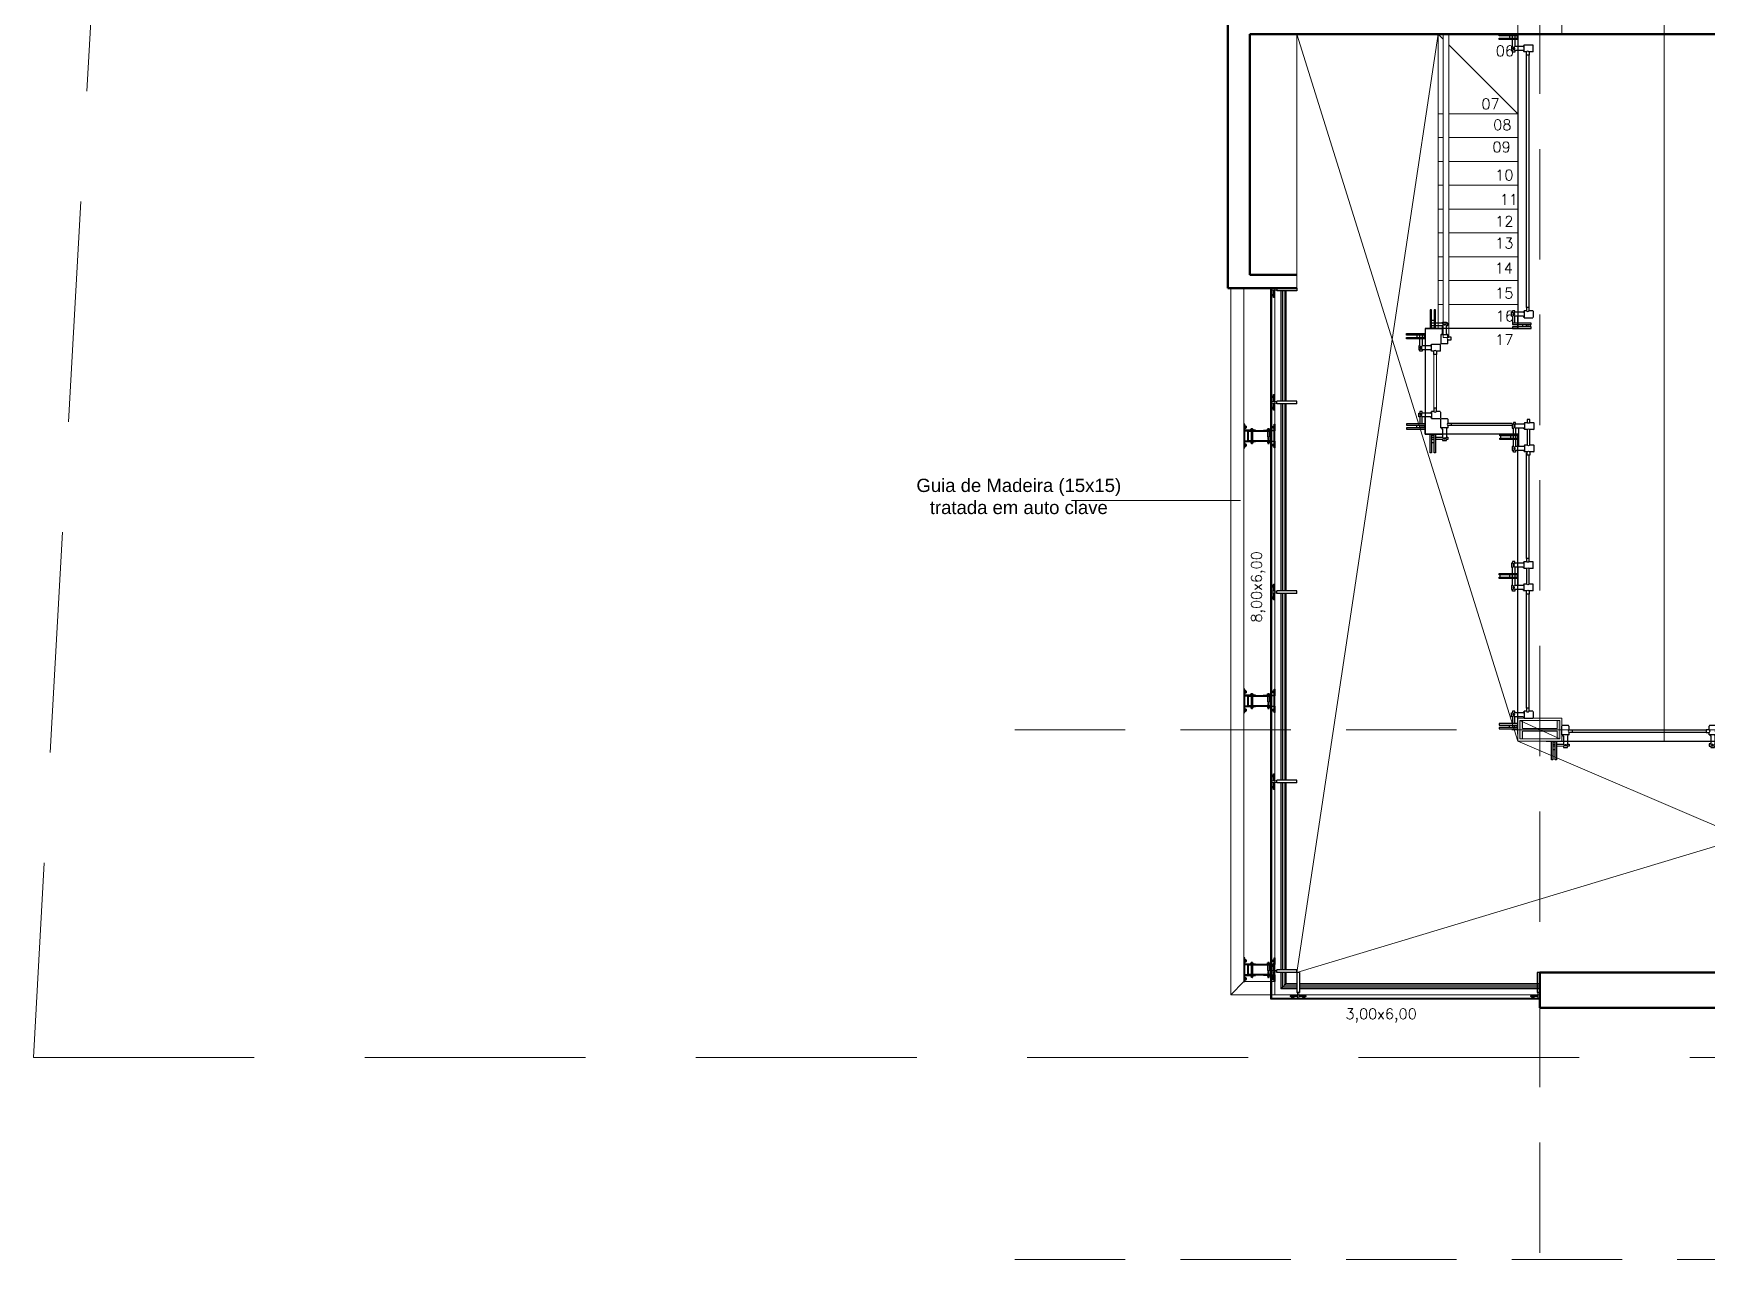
# Model space of a CAD drawing. Header units: millimetres. Extents: x 705 to 840, y 133 to 501.
# Drawn here: x 712.14 to 731.08, y 280.63 to 294.51 of the extents above; entities that cross this region are included whole.
import ezdxf

# ---------------------------------------------------------------- set-up
doc = ezdxf.new("R2010")
doc.units = ezdxf.units.MM
doc.header["$LTSCALE"] = 10
for name, pattern in [('ACAD_ISO03W100', [30, 12, -18]), ('BORDERX2', [3.5, 1, -0.5, 1, -0.5, 0, -0.5]), ('DASHED2', [0.375, 0.25, -0.125])]:
    doc.linetypes.add(name, pattern=pattern)
doc.layers.get('0').update_dxf_attribs({"color": 90})
for name, color, linetype in [('ACCESORIO', 90, 'Continuous'), ('EJE', 5, 'ACAD_ISO03W100'), ('ESCALERA', 90, 'Continuous'), ('VIDRO', 140, 'Continuous')]:
    doc.layers.add(name, color=color, linetype=linetype)
for name, color, linetype, lineweight in [('CINZA', 252, 'Continuous', 13), ('cinza 03', 252, 'Continuous', 13), ('COTA', 90, 'Continuous', 9), ('HACHT', 90, 'Continuous', 9), ('linha estutura', 252, 'Continuous', 13), ('PAREDES 2', 50, 'Continuous', 50), ('Pilares', 16, 'Continuous', 20), ('pn 02', 16, 'Continuous', 20), ('PN-01', 90, 'Continuous', 13), ('PN-03', 180, 'Continuous', 30), ('recuos', 16, 'Continuous', 20), ('texto', 16, 'Continuous', 20)]:
    doc.layers.add(name, color=color, linetype=linetype, lineweight=lineweight)
doc.styles.get("Standard").update_dxf_attribs({"font": 'simplex.shx'})

# ---------------------------------------------------------------- blocks, each defined once
blk = doc.blocks.new('peitoril1')
at = {"layer": 'EJE', "linetype": 'BORDERX2', "ltscale": 0.001}
for points in [[(0.017, -0.032), (-0.01, -0.032)], [(-0.01, -0.058), (0.017, -0.058)]]:
    blk.add_lwpolyline(points, dxfattribs=at)
for centre in [(-0.127, -0.046), (0.128, -0.046)]:
    blk.add_circle(centre, 0.00762, dxfattribs=at)
at = {"layer": 'ESCALERA'}
for p, q in [((-0.087, 0.129), (0.087, 0.129)), ((0.087, 0.098), (-0.087, 0.098))]:
    blk.add_line(p, q, dxfattribs=at)
for points in [[(-0.167, 0.129), (-0.202, 0.129), (-0.202, 0.098), (-0.167, 0.098)], [(-0.166, 0.17), (-0.16, 0.176)], [(-0.166, 0.17), (-0.166, 0.129)], [(-0.166, 0.099), (-0.166, 0.073), (-0.135, 0.073)], [(-0.166, 0.073), (-0.087, 0.073), (-0.087, 0.098)], [(-0.16, 0.176), (-0.135, 0.176)], [(-0.149, 0.059), (-0.149, -0.032)], [(-0.135, 0.176), (-0.093, 0.176)], [(-0.104, 0.059), (-0.104, -0.032)], [(0.104, 0), (-0.104, 0)], [(-0.093, 0.176), (-0.087, 0.17)], [(-0.087, 0.129), (-0.087, 0.17)], [(0.087, 0.17), (0.093, 0.176)], [(0.087, 0.17), (0.087, 0.129)], [(0.087, 0.073), (0.167, 0.073), (0.167, 0.098)], [(0.087, 0.098), (0.087, 0.073), (0.119, 0.073)], [(0.093, 0.176), (0.119, 0.176)], [(0.104, 0.059), (0.104, -0.032)], [(0.119, 0.176), (0.161, 0.176)], [(0.149, 0.059), (0.149, -0.032)], [(0.161, 0.176), (0.167, 0.17)], [(0.167, 0.129), (0.167, 0.17)], [(0.167, 0.129), (0.202, 0.129), (0.202, 0.098), (0.167, 0.098)], [(-0.149, -0.032), (-0.167, -0.032), (-0.167, -0.058), (-0.149, -0.058)], [(-0.104, -0.058), (-0.104, -0.071), (-0.149, -0.071), (-0.149, -0.058)], [(-0.026, -0.032), (-0.104, -0.032)], [(-0.104, -0.058), (-0.026, -0.058)], [(0.017, -0.008), (-0.01, -0.008)], [(0.017, -0.092), (-0.01, -0.092)], [(0.104, -0.032), (0.033, -0.032)], [(0.033, -0.058), (0.105, -0.058)], [(0.149, -0.058), (0.149, -0.071), (0.105, -0.071), (0.105, -0.058)], [(0.149, -0.032), (0.167, -0.032), (0.167, -0.058), (0.149, -0.058)], [(0.017, -0.202), (-0.01, -0.202)]]:
    blk.add_lwpolyline(points, dxfattribs=at)
for points in [[(-0.01, -0.21), (-0.01, 0), (-0.026, 0), (-0.026, -0.21)], [(0.033, -0.21), (0.033, 0), (0.017, 0), (0.017, -0.21)]]:
    blk.add_lwpolyline(points, close=True, dxfattribs=at)
for centre, radius, start, end in [((-0.177, 0.114), 0.0183, 303.7221, 56.3197), ((-0.172, 0.049), 0.0247, 22.7593, 77.2542), ((-0.081, 0.048), 0.0255, 102.7579, 156.0181), ((-0.077, 0.114), 0.0183, 123.6803, 236.2779), ((0.077, 0.114), 0.0183, 303.7221, 56.3197), ((0.082, 0.049), 0.0247, 22.7593, 77.2542), ((0.172, 0.048), 0.0255, 102.7579, 156.0181), ((0.177, 0.114), 0.0183, 123.6803, 236.2779), ((-0.155, -0.045), 0.0142, 296.1431, 64.1119), ((-0.098, -0.045), 0.0142, 115.274, 244.6765), ((0.098, -0.045), 0.0142, 296.1431, 64.1119), ((0.155, -0.045), 0.0142, 115.274, 244.6765)]:
    blk.add_arc(centre, radius, start, end, dxfattribs=at)
blk = doc.blocks.new('BLO253')
blk.add_lwpolyline([(39.6, 2, -0.4142136), (40.6, 1, 0.4142136), (41.6, 0), (91.5, 0, 0.4142136), (92.5, 1), (92.5, 4, 0.4142136), (91.5, 5), (49.6, 5, -0.4142136), (44.6, 10), (44.6, 89, 0.4142136), (43.6, 90), (41.6, 90, 0.4142136), (40.6, 89), (40.6, 6.5, -0.4142136), (39.1, 5), (-39.1, 5, -0.4142136), (-40.6, 6.5), (-40.6, 89, 0.4142136), (-41.6, 90), (-43.6, 90, 0.4142136), (-44.6, 89), (-44.6, 10, -0.4142136), (-49.6, 5), (-91.5, 5, 0.4142136), (-92.5, 4), (-92.5, 1, 0.4142136), (-91.5, 0), (-41.6, 0, 0.4142136), (-40.6, 1, -0.4142136), (-39.6, 2)], format="xyb", close=True)
blk = doc.blocks.new('CAB-BUL')
for p, q in [((-6, 11), (6, 11)), ((-4, 2), (-4, 9)), ((-4, 1), (-4, 2)), ((4, 2), (4, 9)), ((4, 1), (4, 2))]:
    blk.add_line(p, q)
blk.add_lwpolyline([(-9, 1), (9, 1), (9, 0), (-9, 0)], close=True)
blk.add_lwpolyline([(8, 9, 0.888889), (4, 9, 0.50025), (-4, 9, 0.88987), (-8, 9), (-8, 2), (8, 2)], format="xyb", close=True)
blk = doc.blocks.new('TUERCA')
for p, q in [((-7, -2), (7, -2)), ((7, -10), (-7, -10)), ((-5, -11), (3, -10)), ((-5, -12), (4, -11)), ((-5, -13), (4, -12)), ((-5, -14), (4, -13)), ((-5, -16), (4, -14)), ((-4, -8), (-4, -3)), ((-3, -16), (4, -16)), ((4, -3), (4, -8))]:
    blk.add_line(p, q)
blk.add_lwpolyline([(-9, 0), (9, 0), (9, -2), (-9, -2)], close=True)
blk.add_lwpolyline([(-4, -8, -0.666895), (-9, -8), (-9, -3, -0.666895), (-4, -3, -0.349005), (4, -3, -0.666667), (9, -3), (9, -8, -0.666667), (4, -8, -0.349005)], format="xyb", close=True)
blk.add_lwpolyline([(-4, -10), (-3, -10), (-5, -11), (-3, -11), (-5, -12), (-3, -12), (-5, -13), (-3, -14), (-5, -14), (-3, -15), (-5, -16), (-3, -16), (3, -16), (4, -16), (3, -15), (4, -14), (3, -14), (4, -13), (3, -13), (4, -12), (3, -11), (4, -11), (3, -10), (4, -10)])
blk = doc.blocks.new('fixação madeira')
at = {"layer": 'ACCESORIO'}
for p, q in [((-0.052, -0.063), (-0.05, -0.076)), ((-0.05, -0.063), (-0.048, -0.076)), ((-0.048, -0.063), (-0.047, -0.076)), ((-0.047, -0.063), (-0.045, -0.076)), ((-0.045, -0.063), (-0.043, -0.076)), ((-0.043, -0.063), (-0.041, -0.076)), ((-0.041, -0.063), (-0.039, -0.076)), ((-0.039, -0.063), (-0.038, -0.076)), ((-0.038, -0.063), (-0.036, -0.076)), ((-0.036, -0.063), (-0.034, -0.076)), ((-0.034, -0.063), (-0.032, -0.076)), ((-0.032, -0.063), (-0.03, -0.076)), ((-0.03, -0.063), (-0.029, -0.076)), ((-0.029, -0.063), (-0.027, -0.076)), ((-0.027, -0.063), (-0.025, -0.076)), ((-0.025, -0.063), (-0.023, -0.076)), ((-0.023, -0.063), (-0.021, -0.076)), ((-0.021, -0.063), (-0.02, -0.076)), ((-0.02, -0.063), (-0.018, -0.076)), ((-0.018, -0.063), (-0.016, -0.076)), ((-0.016, -0.063), (-0.014, -0.076)), ((-0.014, -0.063), (-0.012, -0.076)), ((-0.012, -0.076), (-0.012, -0.063)), ((-0.052, -0.251), (-0.05, -0.264)), ((-0.05, -0.251), (-0.048, -0.264)), ((-0.048, -0.251), (-0.047, -0.264)), ((-0.047, -0.251), (-0.045, -0.264)), ((-0.045, -0.251), (-0.043, -0.264)), ((-0.043, -0.251), (-0.041, -0.264)), ((-0.041, -0.251), (-0.039, -0.264)), ((-0.039, -0.251), (-0.038, -0.264)), ((-0.038, -0.251), (-0.036, -0.264)), ((-0.036, -0.251), (-0.034, -0.264)), ((-0.034, -0.251), (-0.032, -0.264)), ((-0.032, -0.251), (-0.03, -0.264)), ((-0.03, -0.251), (-0.029, -0.264)), ((-0.029, -0.251), (-0.027, -0.264)), ((-0.027, -0.251), (-0.025, -0.264)), ((-0.025, -0.251), (-0.023, -0.264)), ((-0.023, -0.251), (-0.021, -0.264)), ((-0.021, -0.251), (-0.02, -0.264)), ((-0.02, -0.251), (-0.018, -0.264)), ((-0.018, -0.251), (-0.016, -0.264)), ((-0.016, -0.251), (-0.014, -0.264)), ((-0.014, -0.251), (-0.012, -0.264)), ((-0.012, -0.264), (-0.012, -0.251))]:
    blk.add_line(p, q, dxfattribs=at)
for points in [[(-0.06, -0.034), (0.057, -0.034), (0.057, -0.308), (-0.06, -0.308)], [(-0.052, -0.042), (0.049, -0.042), (0.049, -0.3), (-0.052, -0.3)]]:
    blk.add_lwpolyline(points, close=True, dxfattribs=at)
for points in [[(0.049, -0.063), (-0.014, -0.063), (-0.015, -0.066), (-0.016, -0.063), (-0.017, -0.066), (-0.018, -0.063), (-0.018, -0.066), (-0.02, -0.063), (-0.02, -0.066), (-0.021, -0.063), (-0.022, -0.066), (-0.023, -0.063), (-0.024, -0.066), (-0.025, -0.063), (-0.026, -0.066), (-0.027, -0.063), (-0.027, -0.066), (-0.029, -0.063), (-0.029, -0.066), (-0.03, -0.063), (-0.031, -0.066), (-0.032, -0.063), (-0.033, -0.066), (-0.034, -0.063), (-0.035, -0.066), (-0.036, -0.063), (-0.036, -0.066), (-0.038, -0.063), (-0.038, -0.066), (-0.039, -0.063), (-0.04, -0.066), (-0.041, -0.063), (-0.042, -0.066), (-0.043, -0.063), (-0.044, -0.066), (-0.045, -0.063), (-0.045, -0.066), (-0.047, -0.063), (-0.047, -0.066), (-0.048, -0.063), (-0.049, -0.066), (-0.05, -0.063), (-0.051, -0.066), (-0.052, -0.063)], [(-0.052, -0.076), (-0.051, -0.074), (-0.05, -0.076), (-0.05, -0.074), (-0.048, -0.076), (-0.048, -0.074), (-0.047, -0.076), (-0.046, -0.074), (-0.045, -0.076), (-0.044, -0.074), (-0.043, -0.076), (-0.042, -0.074), (-0.041, -0.076), (-0.041, -0.074), (-0.039, -0.076), (-0.039, -0.074), (-0.038, -0.076), (-0.037, -0.074), (-0.036, -0.076), (-0.035, -0.074), (-0.034, -0.076), (-0.033, -0.074), (-0.032, -0.076), (-0.032, -0.074), (-0.03, -0.076), (-0.03, -0.074), (-0.029, -0.076), (-0.028, -0.074), (-0.027, -0.076), (-0.026, -0.074), (-0.025, -0.076), (-0.024, -0.074), (-0.023, -0.076), (-0.023, -0.074), (-0.021, -0.076), (-0.021, -0.074), (-0.02, -0.076), (-0.019, -0.074), (-0.018, -0.076), (-0.017, -0.074), (-0.016, -0.076), (-0.015, -0.074), (-0.014, -0.076), (-0.014, -0.074), (-0.012, -0.076), (0.049, -0.076)], [(0.049, -0.251), (-0.014, -0.251), (-0.015, -0.253), (-0.016, -0.251), (-0.017, -0.253), (-0.018, -0.251), (-0.018, -0.253), (-0.02, -0.251), (-0.02, -0.253), (-0.021, -0.251), (-0.022, -0.253), (-0.023, -0.251), (-0.024, -0.253), (-0.025, -0.251), (-0.026, -0.253), (-0.027, -0.251), (-0.027, -0.253), (-0.029, -0.251), (-0.029, -0.253), (-0.03, -0.251), (-0.031, -0.253), (-0.032, -0.251), (-0.033, -0.253), (-0.034, -0.251), (-0.035, -0.253), (-0.036, -0.251), (-0.036, -0.253), (-0.038, -0.251), (-0.038, -0.253), (-0.039, -0.251), (-0.04, -0.253), (-0.041, -0.251), (-0.042, -0.253), (-0.043, -0.251), (-0.044, -0.253), (-0.045, -0.251), (-0.045, -0.253), (-0.047, -0.251), (-0.047, -0.253), (-0.048, -0.251), (-0.049, -0.253), (-0.05, -0.251), (-0.051, -0.253), (-0.052, -0.251)], [(-0.052, -0.264), (-0.051, -0.262), (-0.05, -0.264), (-0.05, -0.262), (-0.048, -0.264), (-0.048, -0.262), (-0.047, -0.264), (-0.046, -0.262), (-0.045, -0.264), (-0.044, -0.262), (-0.043, -0.264), (-0.042, -0.262), (-0.041, -0.264), (-0.041, -0.262), (-0.039, -0.264), (-0.039, -0.262), (-0.038, -0.264), (-0.037, -0.262), (-0.036, -0.264), (-0.035, -0.262), (-0.034, -0.264), (-0.033, -0.262), (-0.032, -0.264), (-0.032, -0.262), (-0.03, -0.264), (-0.03, -0.262), (-0.029, -0.264), (-0.028, -0.262), (-0.027, -0.264), (-0.026, -0.262), (-0.025, -0.264), (-0.024, -0.262), (-0.023, -0.264), (-0.023, -0.262), (-0.021, -0.264), (-0.021, -0.262), (-0.02, -0.264), (-0.019, -0.262), (-0.018, -0.264), (-0.017, -0.262), (-0.016, -0.264), (-0.015, -0.262), (-0.014, -0.264), (-0.014, -0.262), (-0.012, -0.264), (0.049, -0.264)]]:
    blk.add_lwpolyline(points, dxfattribs=at)
at = {"layer": 'ACCESORIO', "xscale": 0.001440000000002328, "yscale": 0.001440000000002328, "zscale": 0.00144, "rotation": 180}
blk.add_blockref('BLO253', (-0.001, 0.001), dxfattribs=at)
at = {"layer": 'ACCESORIO', "linetype": 'Continuous', "xscale": 0.001440000000002328, "yscale": 0.001440000000002328, "zscale": 0.00144}
for name, p, rotation in [('CAB-BUL', (-0.105, -0.006), 180), ('TUERCA', (-0.066, -0.07), 270), ('CAB-BUL', (0.063, -0.07), 270), ('CAB-BUL', (0.1, -0.006), 180), ('CAB-BUL', (0.063, -0.258), 270)]:
    blk.add_blockref(name, p, dxfattribs=dict(at, rotation=rotation))
at = {"layer": 'ACCESORIO', "xscale": -0.001440000000002328, "yscale": 0.001440000000002328, "zscale": 0.00144}
blk.add_blockref('BLO253', (-0.001, -0.345), dxfattribs=at)
at = {"layer": 'ACCESORIO', "linetype": 'Continuous', "xscale": -0.001440000000002328, "yscale": 0.001440000000002328, "zscale": 0.00144}
for p in [(-0.105, -0.338), (0.1, -0.338)]:
    blk.add_blockref('CAB-BUL', p, dxfattribs=at)
at = {"layer": 'ACCESORIO', "color": 252, "linetype": 'Continuous', "xscale": 0.001440000000002328, "yscale": 0.001440000000002328, "zscale": 0.00144, "rotation": 270}
blk.add_blockref('TUERCA', (-0.066, -0.258), dxfattribs=at)
blk = doc.blocks.new('SPIDER')
at = {"layer": 'HACHT'}
blk.add_line((-0.289, -0.009), (-0.289, 0.009), dxfattribs=at)
at = {"layer": 'PN-01'}
for p, q in [((-0.264, 0.063), (-0.304, 0.063)), ((-0.293, 0.067), (-0.299, 0.07)), ((-0.294, 0.066), (-0.299, 0.069)), ((-0.264, 0.064), (-0.299, 0.064)), ((-0.264, 0.062), (-0.299, 0.062)), ((-0.294, 0.06), (-0.299, 0.058)), ((-0.293, 0.059), (-0.299, 0.056)), ((-0.264, 0.064), (-0.298, 0.064)), ((-0.289, 0.066), (-0.294, 0.066)), ((-0.289, 0.06), (-0.294, 0.06)), ((-0.289, 0.067), (-0.293, 0.067)), ((-0.289, 0.059), (-0.293, 0.059)), ((-0.283, 0.079), (-0.289, 0.079)), ((-0.283, 0.048), (-0.289, 0.048)), ((-0.228, 0.009), (-0.289, 0.009)), ((-0.279, 0.072), (-0.283, 0.079)), ((-0.279, 0.055), (-0.283, 0.048)), ((-0.27, 0.072), (-0.279, 0.072)), ((-0.27, 0.055), (-0.279, 0.055)), ((-0.264, 0.089), (-0.27, 0.089)), ((-0.27, 0.089), (-0.27, 0.009)), ((-0.264, 0.078), (-0.27, 0.078)), ((-0.264, 0.048), (-0.27, 0.048)), ((-0.264, 0.034), (-0.27, 0.034)), ((-0.264, 0.089), (-0.264, 0.009)), ((-0.258, 0.072), (-0.264, 0.076)), ((-0.258, 0.055), (-0.264, 0.051)), ((-0.262, 0.074), (-0.262, 0.052)), ((-0.261, 0.074), (-0.261, 0.053)), ((-0.26, 0.073), (-0.26, 0.053)), ((-0.258, 0.089), (-0.252, 0.089)), ((-0.258, 0.089), (-0.258, 0.08)), ((-0.258, 0.08), (-0.258, 0.047)), ((-0.258, 0.047), (-0.258, 0.009)), ((-0.258, 0.034), (-0.252, 0.034)), ((-0.252, 0.089), (-0.252, 0.009)), ((-0.264, -0.063), (-0.304, -0.063)), ((-0.293, -0.059), (-0.299, -0.056)), ((-0.294, -0.06), (-0.299, -0.058)), ((-0.264, -0.062), (-0.299, -0.062)), ((-0.264, -0.064), (-0.299, -0.064)), ((-0.294, -0.066), (-0.299, -0.069)), ((-0.293, -0.067), (-0.299, -0.07)), ((-0.264, -0.064), (-0.298, -0.064)), ((-0.289, -0.06), (-0.294, -0.06)), ((-0.289, -0.066), (-0.294, -0.066)), ((-0.289, -0.059), (-0.293, -0.059)), ((-0.289, -0.067), (-0.293, -0.067)), ((-0.228, -0.009), (-0.289, -0.009)), ((-0.283, -0.048), (-0.289, -0.048)), ((-0.283, -0.079), (-0.289, -0.079)), ((-0.279, -0.055), (-0.283, -0.048)), ((-0.279, -0.072), (-0.283, -0.079)), ((-0.27, -0.055), (-0.279, -0.055)), ((-0.27, -0.072), (-0.279, -0.072)), ((-0.27, -0.089), (-0.27, -0.009)), ((-0.264, -0.034), (-0.27, -0.034)), ((-0.264, -0.048), (-0.27, -0.048)), ((-0.264, -0.078), (-0.27, -0.078)), ((-0.264, -0.089), (-0.27, -0.089)), ((-0.264, -0.089), (-0.264, -0.009)), ((-0.258, -0.055), (-0.264, -0.051)), ((-0.258, -0.072), (-0.264, -0.076)), ((-0.262, -0.074), (-0.262, -0.052)), ((-0.261, -0.074), (-0.261, -0.053)), ((-0.26, -0.073), (-0.26, -0.053)), ((-0.258, -0.047), (-0.258, -0.009)), ((-0.258, -0.034), (-0.252, -0.034)), ((-0.258, -0.08), (-0.258, -0.047)), ((-0.258, -0.089), (-0.258, -0.08)), ((-0.258, -0.089), (-0.252, -0.089)), ((-0.252, -0.089), (-0.252, -0.009))]:
    blk.add_line(p, q, dxfattribs=at)
at = {"layer": 'PN-03'}
for p, q in [((-0.228, -0.015), (-0.228, 0.015)), ((0, 0.015), (-0.228, 0.015)), ((0, -0.015), (0, 0.015)), ((0, -0.015), (-0.228, -0.015))]:
    blk.add_line(p, q, dxfattribs=at)

msp = doc.modelspace()

# ---------------------------------------------------------------- hatches: boundary and pattern name
at = {"layer": 'Pilares'}
msp.add_hatch(color=256, dxfattribs=at).paths.add_polyline_path([(728.966, 286.731), (728.966, 286.521), (728.996, 286.521), (728.996, 286.611), (729.386, 286.611), (729.386, 286.521), (729.416, 286.521), (729.416, 286.731), (729.386, 286.731), (729.386, 286.641), (728.996, 286.641), (728.996, 286.731)])

# ---------------------------------------------------------------- linework, layer by layer
at = {"layer": 'CINZA'}
for p, q in [((726.264, 291.596), (726.264, 290.347)), ((726.279, 291.596), (726.279, 290.347)), ((726.298, 291.596), (726.298, 290.347)), ((726.313, 291.596), (726.313, 290.347)), ((726.264, 290.317), (726.264, 288.2)), ((726.279, 290.317), (726.279, 288.2)), ((726.298, 290.317), (726.298, 288.2)), ((726.313, 290.317), (726.313, 288.2)), ((726.264, 288.17), (726.264, 286.053)), ((726.279, 288.17), (726.279, 286.053)), ((726.298, 288.17), (726.298, 286.053)), ((726.313, 288.17), (726.313, 286.053)), ((726.264, 286.023), (726.264, 283.906)), ((726.279, 286.023), (726.279, 283.906)), ((726.298, 286.023), (726.298, 283.906)), ((726.313, 286.023), (726.313, 283.906)), ((726.264, 283.876), (726.264, 283.699)), ((726.279, 283.876), (726.279, 283.714)), ((726.298, 283.876), (726.298, 283.732)), ((726.313, 283.876), (726.313, 283.747)), ((726.441, 283.747), (726.313, 283.747)), ((729.176, 283.747), (726.471, 283.747)), ((726.441, 283.699), (726.264, 283.699)), ((726.441, 283.714), (726.279, 283.714)), ((726.441, 283.732), (726.298, 283.732)), ((729.176, 283.732), (726.471, 283.732)), ((729.176, 283.714), (726.471, 283.714)), ((729.176, 283.699), (726.471, 283.699))]:
    msp.add_line(p, q, dxfattribs=at)
at = {"layer": 'cinza 03'}
for p, q in [((730.599, 286.496), (730.599, 302.756)), ((726.441, 291.626), (726.441, 291.776)), ((727.989, 290.875), (727.989, 290.266)), ((728.02, 290.893), (728.02, 290.266)), ((726.318, 283.753), (726.258, 283.693))]:
    msp.add_line(p, q, dxfattribs=at)
at = {"layer": 'COTA'}
msp.add_line((725.801, 289.222), (723.887, 289.222), dxfattribs=at)
at = {"layer": 'EJE', "linetype": 'BORDERX2', "ltscale": 0.001}
for points in [[(728.883, 294.457), (728.883, 294.485)], [(728.909, 294.485), (728.909, 294.457)], [(727.994, 291.228), (727.966, 291.228)], [(727.966, 291.203), (727.994, 291.203)], [(729.035, 291.214), (729.035, 291.187)], [(729.06, 291.187), (729.06, 291.214)], [(727.833, 291.068), (727.833, 291.095)], [(727.859, 291.095), (727.859, 291.068)], [(727.833, 290.073), (727.833, 290.046)], [(727.859, 290.046), (727.859, 290.073)], [(727.966, 289.938), (727.994, 289.938)], [(727.994, 289.913), (727.966, 289.913)], [(728.883, 286.679), (728.883, 286.651)], [(728.909, 286.651), (728.909, 286.679)], [(729.337, 286.463), (729.364, 286.463)], [(729.364, 286.438), (729.337, 286.438)]]:
    msp.add_lwpolyline(points, dxfattribs=at)
for centre in [(728.895, 294.34), (728.895, 291.331), (728.111, 291.216), (727.845, 290.95), (727.845, 290.191), (728.111, 289.925), (728.895, 286.796), (729.481, 286.45)]:
    msp.add_circle(centre, 0.00762, dxfattribs=at)
at = {"layer": 'ESCALERA'}
for p, q in [((729.039, 291.406), (729.039, 294.265)), ((729.07, 291.406), (729.07, 294.265)), ((728.186, 290.099), (728.878, 290.099)), ((728.878, 290.069), (728.186, 290.069)), ((729.039, 288.565), (729.039, 289.761)), ((729.07, 288.565), (729.07, 289.735)), ((729.039, 286.871), (729.039, 288.161)), ((729.07, 286.871), (729.07, 288.161)), ((729.556, 286.624), (731.072, 286.624)), ((731.072, 286.594), (729.556, 286.594))]:
    msp.add_line(p, q, dxfattribs=at)
for points in [[(728.731, 294.501), (728.941, 294.501), (728.941, 294.485), (728.731, 294.485)], [(728.731, 294.457), (728.941, 294.457), (728.941, 294.441), (728.731, 294.441)], [(727.95, 291.38), (727.95, 291.171), (727.966, 291.171), (727.966, 291.38)], [(727.994, 291.38), (727.994, 291.171), (728.01, 291.171), (728.01, 291.38)], [(728.883, 291.214), (729.093, 291.214), (729.093, 291.23), (728.883, 291.23)], [(728.883, 291.171), (729.093, 291.171), (729.093, 291.187), (728.883, 291.187)], [(727.681, 291.111), (727.891, 291.111), (727.891, 291.095), (727.681, 291.095)], [(727.681, 291.068), (727.891, 291.068), (727.891, 291.052), (727.681, 291.052)], [(727.681, 290.073), (727.891, 290.073), (727.891, 290.089), (727.681, 290.089)], [(727.681, 290.03), (727.891, 290.03), (727.891, 290.046), (727.681, 290.046)], [(727.95, 289.761), (727.95, 289.971), (727.966, 289.971), (727.966, 289.761)], [(727.994, 289.761), (727.994, 289.971), (728.01, 289.971), (728.01, 289.761)], [(728.731, 286.679), (728.941, 286.679), (728.941, 286.695), (728.731, 286.695)], [(728.731, 286.635), (728.941, 286.635), (728.941, 286.651), (728.731, 286.651)], [(729.321, 286.286), (729.321, 286.496), (729.337, 286.496), (729.337, 286.286)], [(729.364, 286.286), (729.364, 286.496), (729.38, 286.496), (729.38, 286.286)]]:
    msp.add_lwpolyline(points, close=True, dxfattribs=at)
for points in [[(728.849, 294.485), (728.849, 294.457)], [(728.883, 294.363), (728.87, 294.363), (728.87, 294.318), (728.883, 294.318)], [(728.883, 294.363), (728.883, 294.441)], [(728.909, 294.441), (728.909, 294.363)], [(729, 294.363), (728.909, 294.363)], [(728.933, 294.485), (728.933, 294.457)], [(728.941, 294.498), (728.941, 294.363)], [(729.014, 294.301), (729.014, 294.38)], [(729.014, 294.38), (729.111, 294.38)], [(729.117, 294.374), (729.111, 294.38)], [(729.117, 294.332), (729.117, 294.374)], [(728.909, 294.318), (728.909, 294.3), (728.883, 294.3), (728.883, 294.318)], [(729, 294.318), (728.909, 294.318)], [(729.039, 294.301), (729.014, 294.301), (729.014, 294.332)], [(729.07, 294.3), (729.07, 294.265), (729.039, 294.265), (729.039, 294.3)], [(729.111, 294.301), (729.069, 294.301)], [(729.111, 294.301), (729.117, 294.307)], [(729.117, 294.307), (729.117, 294.332)], [(728.883, 291.308), (728.87, 291.308), (728.87, 291.353), (728.883, 291.353)], [(728.909, 291.353), (728.909, 291.371), (728.883, 291.371), (728.883, 291.353)], [(729, 291.353), (728.909, 291.353)], [(729.014, 291.37), (729.014, 291.291)], [(729.039, 291.37), (729.014, 291.37), (729.014, 291.339)], [(729.07, 291.371), (729.07, 291.406), (729.039, 291.406), (729.039, 291.371)], [(729.111, 291.37), (729.069, 291.37)], [(729.111, 291.37), (729.117, 291.364)], [(729.117, 291.364), (729.117, 291.339)], [(729.117, 291.339), (729.117, 291.297)], [(727.891, 291.171), (727.891, 290.973)], [(727.891, 291.171), (728.088, 291.171)], [(727.952, 291.171), (728.088, 291.171)], [(727.966, 291.263), (727.994, 291.263)], [(727.966, 291.178), (727.994, 291.178)], [(728.088, 291.229), (728.01, 291.228)], [(728.01, 291.203), (728.088, 291.203)], [(728.088, 291.229), (728.088, 291.241), (728.133, 291.241), (728.133, 291.228)], [(728.088, 291.112), (728.088, 291.203)], [(728.133, 291.203), (728.151, 291.203), (728.151, 291.228), (728.133, 291.228)], [(728.133, 291.112), (728.133, 291.203)], [(728.883, 291.308), (728.883, 291.23)], [(729, 291.308), (728.909, 291.308)], [(728.909, 291.23), (728.909, 291.308)], [(728.941, 291.173), (728.941, 291.308)], [(729, 291.187), (729, 291.214)], [(729.014, 291.291), (729.111, 291.291)], [(729.085, 291.187), (729.085, 291.214)], [(729.117, 291.297), (729.111, 291.291)], [(727.799, 291.095), (727.799, 291.068)], [(727.833, 290.973), (727.82, 290.973), (727.82, 290.929), (727.833, 290.929)], [(727.833, 290.973), (727.833, 291.052)], [(727.859, 291.052), (727.859, 290.973)], [(727.95, 290.973), (727.859, 290.973)], [(727.883, 291.095), (727.883, 291.068)], [(727.964, 290.911), (727.964, 290.991)], [(727.964, 290.991), (728.061, 290.991)], [(727.989, 290.911), (727.964, 290.911), (727.964, 290.943)], [(728.067, 290.985), (728.061, 290.991)], [(728.067, 290.943), (728.067, 290.985)], [(728.067, 290.918), (728.067, 290.943)], [(728.15, 291.097), (728.07, 291.097)], [(728.07, 291.097), (728.07, 291)], [(728.077, 290.994), (728.07, 291)], [(728.119, 290.994), (728.077, 290.994)], [(728.15, 291.072), (728.15, 291.097), (728.119, 291.097)], [(728.144, 290.994), (728.119, 290.994)], [(728.15, 291), (728.144, 290.994)], [(728.15, 291.042), (728.186, 291.042), (728.186, 291.072), (728.15, 291.072)], [(728.15, 291), (728.15, 291.042)], [(727.859, 290.929), (727.859, 290.911), (727.833, 290.911), (727.833, 290.929)], [(727.95, 290.929), (727.859, 290.929)], [(728.02, 290.911), (728.02, 290.875), (727.989, 290.875), (727.989, 290.911)], [(728.061, 290.911), (728.019, 290.911)], [(728.061, 290.911), (728.067, 290.918)], [(727.833, 290.168), (727.82, 290.168), (727.82, 290.212), (727.833, 290.212)], [(727.859, 290.212), (727.859, 290.23), (727.833, 290.23), (727.833, 290.212)], [(727.95, 290.212), (727.859, 290.212)], [(727.964, 290.23), (727.964, 290.15)], [(727.989, 290.23), (727.964, 290.23), (727.964, 290.198)], [(728.02, 290.23), (728.02, 290.266), (727.989, 290.266), (727.989, 290.23)], [(728.061, 290.23), (728.019, 290.23)], [(728.061, 290.23), (728.067, 290.223)], [(728.067, 290.223), (728.067, 290.198)], [(728.067, 290.198), (728.067, 290.156)], [(727.799, 290.046), (727.799, 290.073)], [(727.833, 290.168), (727.833, 290.089)], [(727.95, 290.168), (727.859, 290.168)], [(727.859, 290.089), (727.859, 290.168)], [(727.883, 290.046), (727.883, 290.073)], [(727.891, 289.971), (727.891, 290.168)], [(727.964, 290.15), (728.061, 290.15)], [(728.067, 290.156), (728.061, 290.15)], [(728.077, 290.147), (728.07, 290.141)], [(728.07, 290.044), (728.07, 290.141)], [(728.15, 290.044), (728.07, 290.044)], [(728.119, 290.147), (728.077, 290.147)], [(728.088, 290.029), (728.088, 289.938)], [(728.144, 290.147), (728.119, 290.147)], [(728.15, 290.069), (728.15, 290.044), (728.119, 290.044)], [(728.133, 290.029), (728.133, 289.938)], [(728.15, 290.141), (728.144, 290.147)], [(728.15, 290.141), (728.15, 290.099)], [(728.15, 290.099), (728.186, 290.099), (728.186, 290.069), (728.15, 290.069)], [(727.891, 289.971), (728.088, 289.971)], [(727.952, 289.971), (728.088, 289.971)], [(727.966, 289.963), (727.994, 289.963)], [(727.966, 289.878), (727.994, 289.878)], [(728.01, 289.938), (728.088, 289.938)], [(728.088, 289.912), (728.01, 289.913)], [(728.088, 289.912), (728.088, 289.9), (728.133, 289.9), (728.133, 289.913)], [(728.133, 289.938), (728.151, 289.938), (728.151, 289.913), (728.133, 289.913)], [(728.883, 286.773), (728.87, 286.773), (728.87, 286.818), (728.883, 286.818)], [(728.909, 286.818), (728.909, 286.836), (728.883, 286.836), (728.883, 286.818)], [(728.883, 286.773), (728.883, 286.695)], [(729, 286.818), (728.909, 286.818)], [(729, 286.773), (728.909, 286.773)], [(728.909, 286.695), (728.909, 286.773)], [(728.941, 286.638), (728.941, 286.773)], [(728.941, 286.576), (728.941, 286.773)], [(729.014, 286.835), (729.014, 286.756)], [(729.039, 286.835), (729.014, 286.835), (729.014, 286.804)], [(729.07, 286.835), (729.07, 286.871), (729.039, 286.871), (729.039, 286.835)], [(729.111, 286.835), (729.069, 286.835)], [(729.111, 286.835), (729.117, 286.829)], [(729.117, 286.829), (729.117, 286.804)], [(729.117, 286.804), (729.117, 286.762)], [(728.849, 286.651), (728.849, 286.679)], [(728.933, 286.651), (728.933, 286.679)], [(729.014, 286.756), (729.111, 286.756)], [(729.117, 286.762), (729.111, 286.756)], [(729.441, 286.569), (729.441, 286.666)], [(729.489, 286.672), (729.447, 286.672)], [(729.514, 286.672), (729.489, 286.672)], [(729.52, 286.594), (729.52, 286.569), (729.489, 286.569)], [(729.52, 286.666), (729.514, 286.672)], [(729.52, 286.666), (729.52, 286.624)], [(729.521, 286.624), (729.556, 286.624), (729.556, 286.594), (729.521, 286.594)], [(729.261, 286.496), (729.459, 286.496)], [(729.337, 286.488), (729.364, 286.488)], [(729.337, 286.403), (729.364, 286.403)], [(729.38, 286.463), (729.459, 286.463)], [(729.459, 286.437), (729.38, 286.438)], [(729.52, 286.569), (729.441, 286.569)], [(729.459, 286.554), (729.459, 286.463)], [(729.459, 286.437), (729.459, 286.425), (729.503, 286.425), (729.503, 286.438)], [(729.503, 286.554), (729.503, 286.463)], [(729.503, 286.463), (729.521, 286.463), (729.521, 286.438), (729.503, 286.438)]]:
    msp.add_lwpolyline(points, dxfattribs=at)
for centre, radius, start, end in [((728.896, 294.369), 0.0142, 205.3235, 334.726), ((728.989, 294.386), 0.0255, 293.9819, 347.2421), ((728.896, 294.312), 0.0142, 25.8881, 153.8569), ((728.99, 294.295), 0.0247, 12.7458, 67.2407), ((729.054, 294.29), 0.0183, 33.6803, 146.2779), ((728.896, 291.359), 0.0142, 206.1431, 334.1119), ((728.896, 291.302), 0.0142, 25.274, 154.6765), ((728.99, 291.376), 0.0247, 292.7593, 347.2542), ((729.054, 291.381), 0.0183, 213.7221, 326.3197), ((728.082, 291.216), 0.0142, 295.274, 64.6765), ((728.139, 291.216), 0.0142, 116.1431, 244.1119), ((728.989, 291.285), 0.0255, 12.7579, 66.0181), ((727.846, 290.979), 0.0142, 205.3235, 334.726), ((727.846, 290.922), 0.0142, 25.8881, 153.8569), ((727.939, 290.997), 0.0255, 293.9819, 347.2421), ((728.065, 291.122), 0.0255, 282.7579, 336.0181), ((728.155, 291.121), 0.0247, 202.7593, 257.2542), ((728.161, 291.057), 0.0183, 123.7221, 236.3197), ((727.94, 290.906), 0.0247, 12.7458, 67.2407), ((728.004, 290.901), 0.0183, 33.6803, 146.2779), ((727.846, 290.219), 0.0142, 206.1431, 334.1119), ((727.846, 290.162), 0.0142, 25.274, 154.6765), ((727.94, 290.235), 0.0247, 292.7593, 347.2542), ((728.004, 290.24), 0.0183, 213.7221, 326.3197), ((727.939, 290.144), 0.0255, 12.7579, 66.0181), ((728.065, 290.019), 0.0255, 23.9819, 77.2421), ((728.155, 290.02), 0.0247, 102.7458, 157.2407), ((728.161, 290.084), 0.0183, 123.6803, 236.2779), ((728.082, 289.925), 0.0142, 295.3235, 64.726), ((728.139, 289.925), 0.0142, 115.8881, 243.8569), ((728.896, 286.824), 0.0142, 206.1431, 334.1119), ((728.896, 286.767), 0.0142, 25.274, 154.6765), ((728.99, 286.84), 0.0247, 292.7593, 347.2542), ((728.989, 286.75), 0.0255, 12.7579, 66.0181), ((729.054, 286.846), 0.0183, 213.7221, 326.3197), ((729.531, 286.609), 0.0183, 123.6803, 236.2779), ((729.435, 286.544), 0.0255, 23.9819, 77.2421), ((729.452, 286.45), 0.0142, 295.3235, 64.726), ((729.509, 286.45), 0.0142, 115.8881, 243.8569), ((729.526, 286.545), 0.0247, 102.7458, 157.2407)]:
    msp.add_arc(centre, radius, start, end, dxfattribs=at)
at = {"layer": 'HACHT'}
for p, q in [((726.152, 291.619), (726.152, 291.602)), ((726.258, 291.596), (726.258, 290.347)), ((726.318, 291.596), (726.318, 290.347)), ((726.258, 290.317), (726.258, 288.2)), ((726.318, 290.317), (726.318, 288.2)), ((726.258, 288.17), (726.258, 286.053)), ((726.318, 288.17), (726.318, 286.053)), ((726.258, 286.023), (726.258, 283.906)), ((726.318, 286.023), (726.318, 283.906)), ((726.152, 283.882), (726.152, 283.899)), ((726.258, 283.876), (726.258, 283.693)), ((726.318, 283.876), (726.318, 283.753)), ((726.441, 283.753), (726.318, 283.753)), ((729.176, 283.753), (726.471, 283.753)), ((726.441, 283.693), (726.258, 283.693)), ((726.464, 283.587), (726.447, 283.587)), ((729.176, 283.693), (726.471, 283.693)), ((729.184, 283.587), (729.167, 283.587))]:
    msp.add_line(p, q, dxfattribs=at)
at = {"layer": 'linha estutura', "linetype": 'DASHED2', "ltscale": 0.5}
for p, q in [((729.191, 280.701), (729.191, 309.854)), ((723.247, 286.626), (770.918, 286.626)), ((723.247, 280.626), (770.918, 280.626))]:
    msp.add_line(p, q, dxfattribs=at)
at = {"layer": 'PAREDES 2'}
for p, q in [((725.658, 297.626), (725.658, 291.626)), ((725.908, 294.501), (732.316, 294.501)), ((725.908, 294.501), (725.908, 291.776)), ((725.908, 291.776), (726.441, 291.776)), ((725.658, 291.626), (726.441, 291.626)), ((729.191, 283.876), (735.066, 283.876)), ((729.191, 283.476), (729.191, 283.876)), ((729.191, 283.476), (735.316, 283.476))]:
    msp.add_line(p, q, dxfattribs=at)
at = {"layer": 'Pilares'}
for p, q in [((728.941, 294.756), (728.941, 294.496)), ((729.441, 294.756), (729.441, 294.496)), ((728.941, 294.496), (729.441, 294.496)), ((728.941, 286.756), (728.941, 286.496)), ((728.941, 286.756), (729.441, 286.756)), ((728.966, 286.731), (729.416, 286.731)), ((729.416, 286.521), (728.966, 286.731)), ((729.441, 286.756), (729.441, 286.496)), ((728.941, 286.496), (729.441, 286.496)), ((728.966, 286.521), (729.416, 286.521))]:
    msp.add_line(p, q, dxfattribs=at)
at = {"layer": 'Pilares', "linetype": 'Continuous'}
for p, q in [((728.996, 286.641), (728.996, 286.731)), ((728.996, 286.641), (729.386, 286.641)), ((728.996, 286.521), (728.996, 286.611)), ((728.996, 286.611), (729.386, 286.611)), ((729.386, 286.641), (729.386, 286.731)), ((729.386, 286.521), (729.386, 286.611))]:
    msp.add_line(p, q, dxfattribs=at)
for points in [[(728.996, 286.731), (728.966, 286.731), (728.966, 286.521), (728.996, 286.521)], [(729.386, 286.521), (729.416, 286.521), (729.416, 286.731), (729.386, 286.731)]]:
    msp.add_lwpolyline(points, dxfattribs=at)
at = {"layer": 'pn 02'}
for p, q in [((725.691, 283.624), (725.691, 291.626)), ((725.841, 283.774), (725.841, 291.626)), ((725.841, 283.774), (725.691, 283.624)), ((726.191, 283.774), (725.841, 283.774)), ((726.191, 283.624), (725.691, 283.624))]:
    msp.add_line(p, q, dxfattribs=at)
at = {"layer": 'PN-01'}
for p, q in [((726.441, 294.501), (728.941, 286.496)), ((728.041, 294.501), (726.441, 283.876)), ((726.441, 291.776), (726.441, 294.501)), ((728.041, 294.501), (728.041, 291.171)), ((728.095, 294.447), (728.041, 294.501)), ((728.941, 293.601), (728.16, 294.382)), ((728.095, 293.601), (728.041, 293.601)), ((728.941, 293.601), (728.16, 293.601)), ((728.095, 293.331), (728.041, 293.331)), ((728.941, 293.331), (728.16, 293.331)), ((728.095, 293.061), (728.041, 293.061)), ((728.941, 293.061), (728.16, 293.061)), ((728.095, 292.791), (728.041, 292.791)), ((728.941, 292.791), (728.16, 292.791)), ((728.095, 292.521), (728.041, 292.521)), ((728.941, 292.521), (728.16, 292.521)), ((728.095, 292.251), (728.041, 292.251)), ((728.941, 292.251), (728.16, 292.251)), ((728.095, 291.981), (728.041, 291.981)), ((728.941, 291.981), (728.16, 291.981)), ((728.095, 291.711), (728.041, 291.711)), ((728.941, 291.711), (728.16, 291.711)), ((726.177, 291.547), (726.137, 291.547)), ((726.148, 291.551), (726.142, 291.554)), ((726.147, 291.55), (726.142, 291.553)), ((726.177, 291.549), (726.142, 291.549)), ((726.177, 291.546), (726.142, 291.546)), ((726.147, 291.544), (726.142, 291.542)), ((726.148, 291.543), (726.142, 291.541)), ((726.177, 291.546), (726.143, 291.546)), ((726.152, 291.55), (726.147, 291.55)), ((726.152, 291.544), (726.147, 291.544)), ((726.152, 291.551), (726.148, 291.551)), ((726.152, 291.543), (726.148, 291.543)), ((726.213, 291.619), (726.152, 291.619)), ((726.213, 291.602), (726.152, 291.602)), ((726.158, 291.562), (726.152, 291.562)), ((726.158, 291.532), (726.152, 291.532)), ((726.162, 291.555), (726.158, 291.562)), ((726.162, 291.539), (726.158, 291.532)), ((726.171, 291.555), (726.162, 291.555)), ((726.171, 291.539), (726.162, 291.539)), ((726.171, 291.521), (726.171, 291.602)), ((726.177, 291.576), (726.171, 291.576)), ((726.177, 291.562), (726.171, 291.562)), ((726.177, 291.532), (726.171, 291.532)), ((726.177, 291.521), (726.171, 291.521)), ((726.177, 291.521), (726.177, 291.602)), ((726.183, 291.556), (726.177, 291.56)), ((726.183, 291.539), (726.177, 291.535)), ((726.179, 291.536), (726.179, 291.559)), ((726.18, 291.537), (726.18, 291.558)), ((726.181, 291.538), (726.181, 291.557)), ((726.183, 291.564), (726.183, 291.602)), ((726.183, 291.576), (726.189, 291.576)), ((726.183, 291.531), (726.183, 291.564)), ((726.183, 291.521), (726.183, 291.531)), ((726.183, 291.521), (726.189, 291.521)), ((726.189, 291.521), (726.189, 291.602)), ((726.191, 291.626), (726.191, 283.624)), ((728.095, 291.441), (728.041, 291.441)), ((728.941, 291.441), (728.16, 291.441)), ((735.116, 286.496), (726.441, 283.876)), ((728.941, 286.496), (735.066, 283.876)), ((726.177, 283.954), (726.137, 283.954)), ((726.148, 283.958), (726.142, 283.96)), ((726.147, 283.957), (726.142, 283.959)), ((726.177, 283.955), (726.142, 283.955)), ((726.177, 283.952), (726.142, 283.952)), ((726.147, 283.951), (726.142, 283.948)), ((726.148, 283.95), (726.142, 283.947)), ((726.177, 283.955), (726.143, 283.955)), ((726.152, 283.957), (726.147, 283.957)), ((726.152, 283.951), (726.147, 283.951)), ((726.152, 283.958), (726.148, 283.958)), ((726.152, 283.95), (726.148, 283.95)), ((726.158, 283.969), (726.152, 283.969)), ((726.158, 283.939), (726.152, 283.939)), ((726.162, 283.962), (726.158, 283.969)), ((726.162, 283.946), (726.158, 283.939)), ((726.171, 283.962), (726.162, 283.962)), ((726.171, 283.946), (726.162, 283.946)), ((726.177, 283.98), (726.171, 283.98)), ((726.171, 283.98), (726.171, 283.899)), ((726.177, 283.969), (726.171, 283.969)), ((726.177, 283.939), (726.171, 283.939)), ((726.177, 283.925), (726.171, 283.925)), ((726.177, 283.98), (726.177, 283.899)), ((726.183, 283.962), (726.177, 283.966)), ((726.183, 283.945), (726.177, 283.941)), ((726.179, 283.965), (726.179, 283.942)), ((726.18, 283.964), (726.18, 283.943)), ((726.181, 283.963), (726.181, 283.944)), ((726.183, 283.98), (726.189, 283.98)), ((726.183, 283.98), (726.183, 283.97)), ((726.183, 283.97), (726.183, 283.937)), ((726.183, 283.937), (726.183, 283.899)), ((726.183, 283.925), (726.189, 283.925)), ((726.189, 283.98), (726.189, 283.899)), ((726.177, 283.827), (726.137, 283.827)), ((726.148, 283.831), (726.142, 283.834)), ((726.147, 283.83), (726.142, 283.833)), ((726.177, 283.829), (726.142, 283.829)), ((726.177, 283.826), (726.142, 283.826)), ((726.147, 283.824), (726.142, 283.822)), ((726.148, 283.823), (726.142, 283.821)), ((726.177, 283.826), (726.143, 283.826)), ((726.152, 283.83), (726.147, 283.83)), ((726.152, 283.824), (726.147, 283.824)), ((726.152, 283.831), (726.148, 283.831)), ((726.152, 283.823), (726.148, 283.823)), ((726.213, 283.899), (726.152, 283.899)), ((726.213, 283.882), (726.152, 283.882)), ((726.158, 283.842), (726.152, 283.842)), ((726.158, 283.812), (726.152, 283.812)), ((726.162, 283.835), (726.158, 283.842)), ((726.162, 283.819), (726.158, 283.812)), ((726.171, 283.835), (726.162, 283.835)), ((726.171, 283.819), (726.162, 283.819)), ((726.171, 283.801), (726.171, 283.882)), ((726.177, 283.856), (726.171, 283.856)), ((726.177, 283.842), (726.171, 283.842)), ((726.177, 283.812), (726.171, 283.812)), ((726.177, 283.801), (726.171, 283.801)), ((726.177, 283.801), (726.177, 283.882)), ((726.183, 283.836), (726.177, 283.84)), ((726.183, 283.819), (726.177, 283.815)), ((726.179, 283.816), (726.179, 283.839)), ((726.18, 283.817), (726.18, 283.838)), ((726.181, 283.818), (726.181, 283.837)), ((726.183, 283.844), (726.183, 283.882)), ((726.183, 283.856), (726.189, 283.856)), ((726.183, 283.811), (726.183, 283.844)), ((726.183, 283.801), (726.183, 283.811)), ((726.183, 283.801), (726.189, 283.801)), ((726.189, 283.801), (726.189, 283.882)), ((726.191, 283.624), (729.191, 283.624)), ((726.366, 283.618), (726.366, 283.624)), ((726.366, 283.624), (726.447, 283.624)), ((726.366, 283.618), (726.376, 283.618)), ((726.366, 283.611), (726.366, 283.605)), ((726.366, 283.611), (726.447, 283.611)), ((726.366, 283.605), (726.447, 283.605)), ((726.376, 283.618), (726.409, 283.618)), ((726.384, 283.597), (726.377, 283.593)), ((726.377, 283.593), (726.377, 283.587)), ((726.378, 283.611), (726.378, 283.605)), ((726.384, 283.618), (726.38, 283.611)), ((726.381, 283.613), (726.404, 283.613)), ((726.382, 283.615), (726.403, 283.615)), ((726.383, 283.616), (726.402, 283.616)), ((726.384, 283.605), (726.384, 283.597)), ((726.389, 283.582), (726.386, 283.577)), ((726.39, 283.582), (726.387, 283.577)), ((726.389, 283.587), (726.389, 283.582)), ((726.39, 283.587), (726.39, 283.582)), ((726.391, 283.611), (726.391, 283.578)), ((726.391, 283.611), (726.391, 283.577)), ((726.393, 283.611), (726.393, 283.572)), ((726.394, 283.611), (726.394, 283.577)), ((726.396, 283.587), (726.396, 283.582)), ((726.396, 283.582), (726.398, 283.577)), ((726.397, 283.587), (726.397, 283.582)), ((726.397, 283.582), (726.399, 283.577)), ((726.401, 283.618), (726.405, 283.611)), ((726.401, 283.605), (726.401, 283.597)), ((726.401, 283.597), (726.408, 283.593)), ((726.408, 283.611), (726.408, 283.605)), ((726.408, 283.593), (726.408, 283.587)), ((726.409, 283.618), (726.447, 283.618)), ((726.422, 283.618), (726.422, 283.624)), ((726.422, 283.611), (726.422, 283.605)), ((726.447, 283.648), (726.447, 283.587)), ((726.464, 283.648), (726.464, 283.587)), ((726.545, 283.624), (726.464, 283.624)), ((726.502, 283.618), (726.464, 283.618)), ((726.545, 283.611), (726.464, 283.611)), ((726.545, 283.605), (726.464, 283.605)), ((726.49, 283.618), (726.49, 283.624)), ((726.49, 283.611), (726.49, 283.605)), ((726.536, 283.618), (726.502, 283.618)), ((726.504, 283.611), (726.504, 283.605)), ((726.511, 283.597), (726.504, 283.593)), ((726.504, 283.593), (726.504, 283.587)), ((726.511, 283.618), (726.507, 283.611)), ((726.53, 283.613), (726.508, 283.613)), ((726.529, 283.616), (726.509, 283.616)), ((726.53, 283.615), (726.509, 283.615)), ((726.511, 283.605), (726.511, 283.597)), ((726.515, 283.582), (726.512, 283.577)), ((726.516, 283.582), (726.514, 283.577)), ((726.515, 283.587), (726.515, 283.582)), ((726.516, 283.587), (726.516, 283.582)), ((726.518, 283.611), (726.518, 283.577)), ((726.519, 283.611), (726.519, 283.572)), ((726.52, 283.611), (726.52, 283.578)), ((726.52, 283.611), (726.52, 283.577)), ((726.522, 283.587), (726.522, 283.582)), ((726.522, 283.582), (726.524, 283.577)), ((726.523, 283.587), (726.523, 283.582)), ((726.523, 283.582), (726.526, 283.577)), ((726.528, 283.618), (726.532, 283.611)), ((726.528, 283.605), (726.528, 283.597)), ((726.528, 283.597), (726.535, 283.593)), ((726.534, 283.611), (726.534, 283.605)), ((726.535, 283.593), (726.535, 283.587)), ((726.545, 283.618), (726.536, 283.618)), ((726.545, 283.618), (726.545, 283.624)), ((726.545, 283.611), (726.545, 283.605)), ((729.086, 283.618), (729.086, 283.624)), ((729.086, 283.624), (729.167, 283.624)), ((729.086, 283.618), (729.096, 283.618)), ((729.086, 283.611), (729.086, 283.605)), ((729.086, 283.611), (729.167, 283.611)), ((729.086, 283.605), (729.167, 283.605)), ((729.096, 283.618), (729.129, 283.618)), ((729.104, 283.597), (729.097, 283.593)), ((729.097, 283.593), (729.097, 283.587)), ((729.098, 283.611), (729.098, 283.605)), ((729.104, 283.618), (729.1, 283.611)), ((729.101, 283.613), (729.124, 283.613)), ((729.102, 283.615), (729.123, 283.615)), ((729.103, 283.616), (729.122, 283.616)), ((729.104, 283.605), (729.104, 283.597)), ((729.109, 283.582), (729.106, 283.577)), ((729.11, 283.582), (729.107, 283.577)), ((729.109, 283.587), (729.109, 283.582)), ((729.11, 283.587), (729.11, 283.582)), ((729.111, 283.611), (729.111, 283.578)), ((729.111, 283.611), (729.111, 283.577)), ((729.113, 283.611), (729.113, 283.572)), ((729.114, 283.611), (729.114, 283.577)), ((729.116, 283.587), (729.116, 283.582)), ((729.116, 283.582), (729.118, 283.577)), ((729.117, 283.587), (729.117, 283.582)), ((729.117, 283.582), (729.119, 283.577)), ((729.121, 283.618), (729.125, 283.611)), ((729.121, 283.605), (729.121, 283.597)), ((729.121, 283.597), (729.128, 283.593)), ((729.128, 283.611), (729.128, 283.605)), ((729.128, 283.593), (729.128, 283.587)), ((729.129, 283.618), (729.167, 283.618)), ((729.142, 283.618), (729.142, 283.624)), ((729.142, 283.611), (729.142, 283.605)), ((729.167, 283.648), (729.167, 283.587)), ((729.184, 283.648), (729.184, 283.587))]:
    msp.add_line(p, q, dxfattribs=at)
msp.add_lwpolyline([(728.16, 291.068), (728.095, 291.068), (728.095, 294.494), (728.16, 294.494)], close=True, dxfattribs=at)
at = {"layer": 'PN-03', "ltscale": 0.1}
for p, q in [((728.941, 294.501), (728.941, 291.171)), ((728.941, 291.171), (727.891, 291.171)), ((727.891, 291.171), (727.891, 289.971)), ((728.941, 289.971), (727.891, 289.971)), ((728.941, 286.756), (728.941, 289.971)), ((729.441, 286.496), (734.941, 286.496))]:
    msp.add_line(p, q, dxfattribs=at)
at = {"layer": 'PN-03'}
for p, q in [((726.213, 291.626), (726.213, 291.596)), ((726.441, 291.626), (726.213, 291.626)), ((726.441, 291.596), (726.213, 291.596)), ((726.441, 291.626), (726.441, 291.596)), ((726.213, 283.876), (726.213, 283.906)), ((726.441, 283.906), (726.213, 283.906)), ((726.441, 283.876), (726.213, 283.876)), ((726.441, 283.876), (726.441, 283.906)), ((726.471, 283.876), (726.441, 283.876)), ((726.441, 283.876), (726.441, 283.648)), ((726.471, 283.876), (726.471, 283.648)), ((729.191, 283.876), (729.161, 283.876)), ((729.161, 283.876), (729.161, 283.648)), ((729.191, 283.876), (729.191, 283.648)), ((726.471, 283.648), (726.441, 283.648)), ((729.191, 283.648), (729.161, 283.648))]:
    msp.add_line(p, q, dxfattribs=at)
at = {"layer": 'recuos', "linetype": 'DASHED2'}
for p, q in [((713.501, 307.585), (712.137, 282.914)), ((712.137, 282.914), (784.918, 282.914))]:
    msp.add_line(p, q, dxfattribs=at)
at = {"layer": 'VIDRO'}
for p, q in [((726.142, 291.626), (726.142, 283.577)), ((726.152, 291.626), (726.152, 283.587)), ((726.142, 283.577), (729.191, 283.577)), ((726.152, 283.587), (729.191, 283.587))]:
    msp.add_line(p, q, dxfattribs=at)

# ---------------------------------------------------------------- block references
at = {"layer": 'cinza 03'}
for p in [(726.441, 290.332), (726.441, 288.185), (726.441, 286.038)]:
    msp.add_blockref('SPIDER', p, dxfattribs=at)
at = {"layer": 'cinza 03', "xscale": -1, "rotation": 270}
for p in [(726.189, 289.953), (726.189, 286.953), (726.189, 283.909)]:
    msp.add_blockref('fixação madeira', p, dxfattribs=at)
at = {"layer": 'ESCALERA', "xscale": -1, "rotation": 270}
for p in [(728.949, 289.937), (728.941, 288.363)]:
    msp.add_blockref('peitoril1', p, dxfattribs=at)
at = {"layer": 'ESCALERA', "xscale": -1}
msp.add_blockref('peitoril1', (731.274, 286.496), dxfattribs=at)

# ---------------------------------------------------------------- texts
at = {"layer": 'COTA', "insert": (723.292, 289.801), "char_height": 0.2, "width": 3.564, "attachment_point": 2}
msp.add_mtext('\\P{\\fArial|b0|i0|c0|p34;\\H0.75x;Guia de Madeira (15x15)\\Ptratada em auto clave}', dxfattribs=at)
at = {"layer": 'texto'}
for s, p in [('06', (728.692, 294.253)), ('07', (728.53, 293.652)), ('08', (728.663, 293.416)), ('09', (728.655, 293.165)), ('10', (728.686, 292.847)), ('11', (728.737, 292.57)), ('12', (728.686, 292.323)), ('13', (728.686, 292.076)), ('14', (728.68, 291.792)), ('15', (728.686, 291.509)), ('16', (728.692, 291.25)), ('17', (728.686, 290.983)), ('3,00x6,00', (726.99, 283.348))]:
    msp.add_text(s, height=0.12, dxfattribs=at).set_placement(p)
msp.add_text('8,00x6,00', height=0.12, rotation=90, dxfattribs=at).set_placement((726.043, 287.839))

doc.saveas('drawing.dxf')
